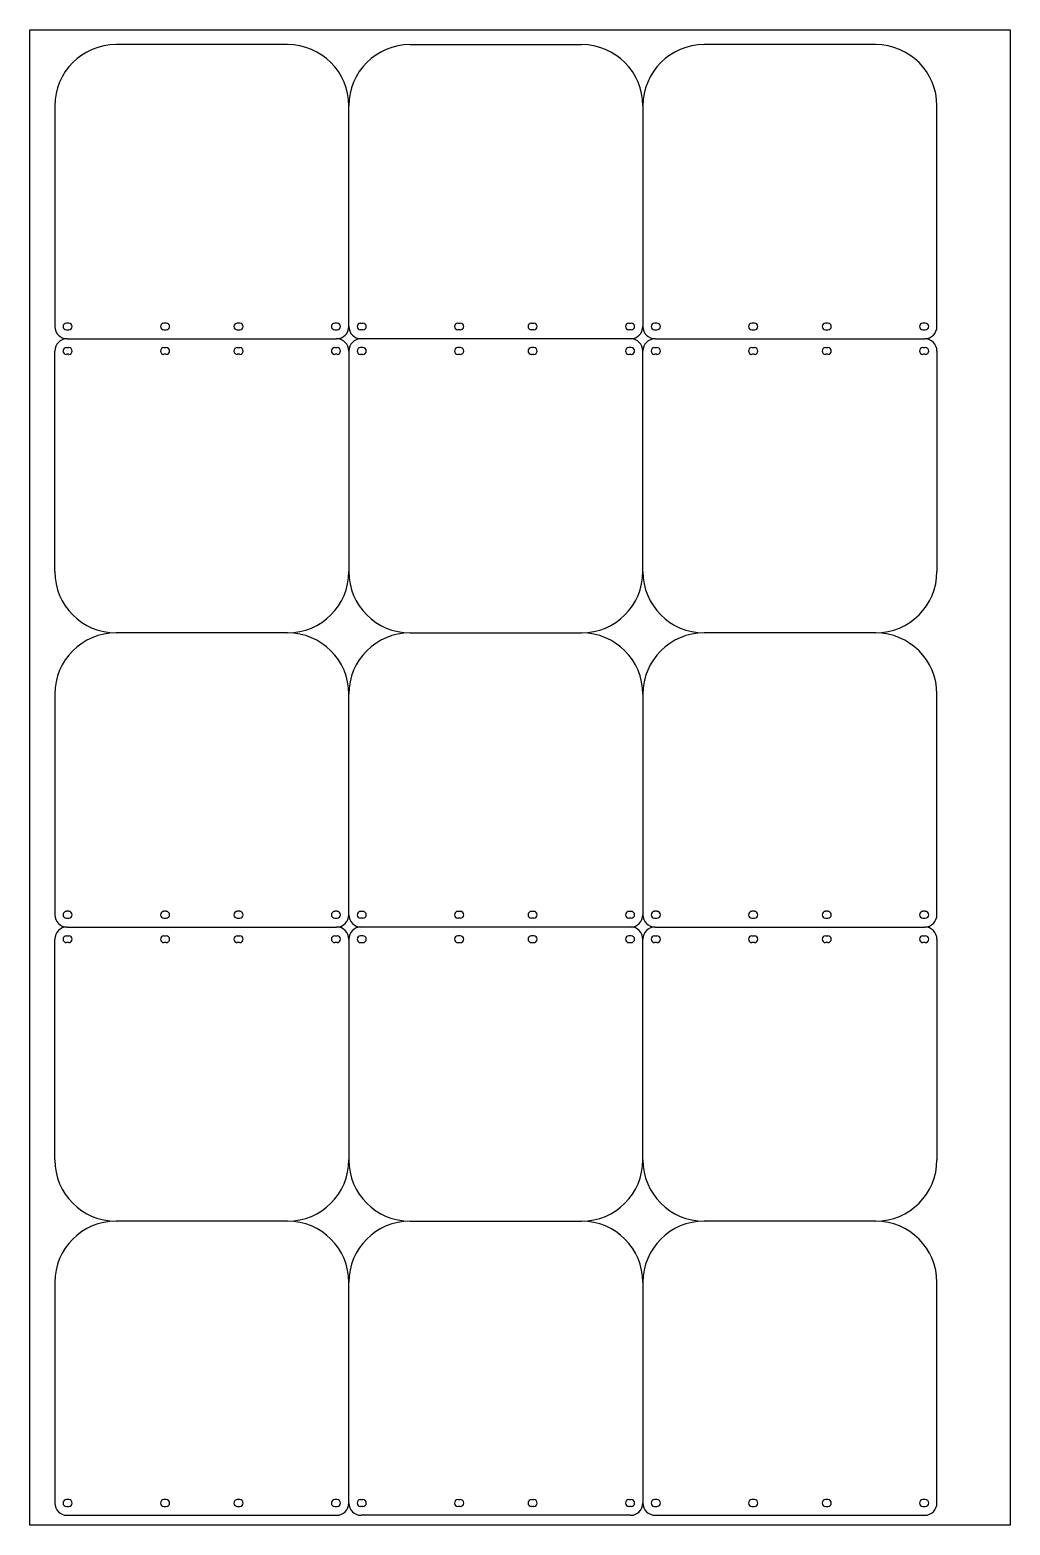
# Model space of a CAD drawing. Header units: millimetres. Extents: x 0 to 800, y 0 to 1220.
import ezdxf

# ---------------------------------------------------------------- set-up
doc = ezdxf.new("R2010")
doc.units = ezdxf.units.MM
doc.layers.add('PROFILE_1', color=1, linetype='Continuous')

msp = doc.modelspace()

# ---------------------------------------------------------------- linework, layer by layer
at = {"color": 7, "linetype": 'Continuous'}
msp.add_line((0, 0), (0, 1220), dxfattribs=at)
msp.add_lwpolyline([(0, 0), (0, 1220), (800, 1220), (800, 0)], close=True)
at = {"layer": 'PROFILE_1', "linetype": 'Continuous'}
for p, q in [((210.3, 1208), (70.3, 1208)), ((310.3, 1208), (450.3, 1208)), ((690.3, 1208), (550.3, 1208)), ((20.3, 1158), (20.3, 978)), ((260.3, 978), (260.3, 1158)), ((500.3, 1158), (500.3, 978)), ((740.3, 978), (740.3, 1158)), ((31.8, 980.8), (29.8, 980.8)), ((111.3, 980.8), (109.3, 980.8)), ((171.3, 980.8), (169.3, 980.8)), ((250.8, 980.8), (248.8, 980.8)), ((269.8, 980.8), (271.8, 980.8)), ((349.3, 980.8), (351.3, 980.8)), ((409.3, 980.8), (411.3, 980.8)), ((488.8, 980.8), (490.8, 980.8)), ((511.8, 980.8), (509.8, 980.8)), ((591.3, 980.8), (589.3, 980.8)), ((651.3, 980.8), (649.3, 980.8)), ((730.8, 980.8), (728.8, 980.8)), ((29.8, 975.3), (31.8, 975.3)), ((30.3, 968), (250.3, 968)), ((109.3, 975.3), (111.3, 975.3)), ((169.3, 975.3), (171.3, 975.3)), ((248.8, 975.3), (250.8, 975.3)), ((271.8, 975.3), (269.8, 975.3)), ((490.3, 968), (270.3, 968)), ((351.3, 975.3), (349.3, 975.3)), ((411.3, 975.3), (409.3, 975.3)), ((490.8, 975.3), (488.8, 975.3)), ((509.8, 975.3), (511.8, 975.3)), ((510.3, 968), (730.3, 968)), ((589.3, 975.3), (591.3, 975.3)), ((649.3, 975.3), (651.3, 975.3)), ((728.8, 975.3), (730.8, 975.3)), ((20.3, 778), (20.3, 958)), ((29.8, 960.8), (31.8, 960.8)), ((31.8, 955.3), (29.8, 955.3)), ((109.3, 960.8), (111.3, 960.8)), ((111.3, 955.3), (109.3, 955.3)), ((169.3, 960.8), (171.3, 960.8)), ((171.3, 955.3), (169.3, 955.3)), ((248.8, 960.8), (250.8, 960.8)), ((250.8, 955.3), (248.8, 955.3)), ((260.3, 958), (260.3, 778)), ((271.8, 960.8), (269.8, 960.8)), ((269.8, 955.3), (271.8, 955.3)), ((351.3, 960.8), (349.3, 960.8)), ((349.3, 955.3), (351.3, 955.3)), ((411.3, 960.8), (409.3, 960.8)), ((409.3, 955.3), (411.3, 955.3)), ((490.8, 960.8), (488.8, 960.8)), ((488.8, 955.3), (490.8, 955.3)), ((500.3, 778), (500.3, 958)), ((509.8, 960.8), (511.8, 960.8)), ((511.8, 955.3), (509.8, 955.3)), ((589.3, 960.8), (591.3, 960.8)), ((591.3, 955.3), (589.3, 955.3)), ((649.3, 960.8), (651.3, 960.8)), ((651.3, 955.3), (649.3, 955.3)), ((728.8, 960.8), (730.8, 960.8)), ((730.8, 955.3), (728.8, 955.3)), ((740.3, 958), (740.3, 778)), ((210.3, 728), (70.3, 728)), ((310.3, 728), (450.3, 728)), ((690.3, 728), (550.3, 728)), ((20.3, 678), (20.3, 498)), ((260.3, 498), (260.3, 678)), ((500.3, 678), (500.3, 498)), ((740.3, 498), (740.3, 678)), ((31.8, 500.8), (29.8, 500.8)), ((111.3, 500.8), (109.3, 500.8)), ((171.3, 500.8), (169.3, 500.8)), ((250.8, 500.8), (248.8, 500.8)), ((269.8, 500.8), (271.8, 500.8)), ((349.3, 500.8), (351.3, 500.8)), ((409.3, 500.8), (411.3, 500.8)), ((488.8, 500.8), (490.8, 500.8)), ((511.8, 500.8), (509.8, 500.8)), ((591.3, 500.8), (589.3, 500.8)), ((651.3, 500.8), (649.3, 500.8)), ((730.8, 500.8), (728.8, 500.8)), ((29.8, 495.3), (31.8, 495.3)), ((30.3, 488), (250.3, 488)), ((109.3, 495.3), (111.3, 495.3)), ((169.3, 495.3), (171.3, 495.3)), ((248.8, 495.3), (250.8, 495.3)), ((271.8, 495.3), (269.8, 495.3)), ((490.3, 488), (270.3, 488)), ((351.3, 495.3), (349.3, 495.3)), ((411.3, 495.3), (409.3, 495.3)), ((490.8, 495.3), (488.8, 495.3)), ((509.8, 495.3), (511.8, 495.3)), ((510.3, 488), (730.3, 488)), ((589.3, 495.3), (591.3, 495.3)), ((649.3, 495.3), (651.3, 495.3)), ((728.8, 495.3), (730.8, 495.3)), ((20.3, 298), (20.3, 478)), ((29.8, 480.8), (31.8, 480.8)), ((109.3, 480.8), (111.3, 480.8)), ((169.3, 480.8), (171.3, 480.8)), ((248.8, 480.8), (250.8, 480.8)), ((260.3, 478), (260.3, 298)), ((271.8, 480.8), (269.8, 480.8)), ((351.3, 480.8), (349.3, 480.8)), ((411.3, 480.8), (409.3, 480.8)), ((490.8, 480.8), (488.8, 480.8)), ((500.3, 298), (500.3, 478)), ((509.8, 480.8), (511.8, 480.8)), ((589.3, 480.8), (591.3, 480.8)), ((649.3, 480.8), (651.3, 480.8)), ((728.8, 480.8), (730.8, 480.8)), ((740.3, 478), (740.3, 298)), ((31.8, 475.3), (29.8, 475.3)), ((111.3, 475.3), (109.3, 475.3)), ((171.3, 475.3), (169.3, 475.3)), ((250.8, 475.3), (248.8, 475.3)), ((269.8, 475.3), (271.8, 475.3)), ((349.3, 475.3), (351.3, 475.3)), ((409.3, 475.3), (411.3, 475.3)), ((488.8, 475.3), (490.8, 475.3)), ((511.8, 475.3), (509.8, 475.3)), ((591.3, 475.3), (589.3, 475.3)), ((651.3, 475.3), (649.3, 475.3)), ((730.8, 475.3), (728.8, 475.3)), ((210.3, 248), (70.3, 248)), ((310.3, 248), (450.3, 248)), ((690.3, 248), (550.3, 248)), ((20.3, 198), (20.3, 18)), ((260.3, 18), (260.3, 198)), ((500.3, 198), (500.3, 18)), ((740.3, 18), (740.3, 198)), ((31.8, 20.8), (29.8, 20.8)), ((29.8, 15.3), (31.8, 15.3)), ((111.3, 20.8), (109.3, 20.8)), ((109.3, 15.3), (111.3, 15.3)), ((171.3, 20.8), (169.3, 20.8)), ((169.3, 15.3), (171.3, 15.3)), ((250.8, 20.8), (248.8, 20.8)), ((248.8, 15.3), (250.8, 15.3)), ((269.8, 20.8), (271.8, 20.8)), ((271.8, 15.3), (269.8, 15.3)), ((349.3, 20.8), (351.3, 20.8)), ((351.3, 15.3), (349.3, 15.3)), ((409.3, 20.8), (411.3, 20.8)), ((411.3, 15.3), (409.3, 15.3)), ((488.8, 20.8), (490.8, 20.8)), ((490.8, 15.3), (488.8, 15.3)), ((511.8, 20.8), (509.8, 20.8)), ((509.8, 15.3), (511.8, 15.3)), ((591.3, 20.8), (589.3, 20.8)), ((589.3, 15.3), (591.3, 15.3)), ((651.3, 20.8), (649.3, 20.8)), ((649.3, 15.3), (651.3, 15.3)), ((730.8, 20.8), (728.8, 20.8)), ((728.8, 15.3), (730.8, 15.3)), ((30.3, 8), (250.3, 8)), ((490.3, 8), (270.3, 8)), ((510.3, 8), (730.3, 8))]:
    msp.add_line(p, q, dxfattribs=at)
for centre, radius, start, end in [((70.3, 1158), 50, 90, 180), ((210.3, 1158), 50, 0, 90), ((310.3, 1158), 50, 90, 180), ((450.3, 1158), 50, 0, 90), ((550.3, 1158), 50, 90, 180), ((690.3, 1158), 50, 0, 90), ((30.3, 978), 10, 180, 270), ((29.8, 978), 2.75, 90, 270), ((31.8, 978), 2.75, 270, 90), ((109.3, 978), 2.75, 90, 270), ((111.3, 978), 2.75, 270, 90), ((169.3, 978), 2.75, 90, 270), ((171.3, 978), 2.75, 270, 90), ((248.8, 978), 2.75, 90, 270), ((250.3, 978), 10, 270, 0), ((250.8, 978), 2.75, 270, 90), ((270.3, 978), 10, 180, 270), ((269.8, 978), 2.75, 90, 270), ((271.8, 978), 2.75, 270, 90), ((349.3, 978), 2.75, 90, 270), ((351.3, 978), 2.75, 270, 90), ((409.3, 978), 2.75, 90, 270), ((411.3, 978), 2.75, 270, 90), ((488.8, 978), 2.75, 90, 270), ((490.3, 978), 10, 270, 0), ((490.8, 978), 2.75, 270, 90), ((510.3, 978), 10, 180, 270), ((509.8, 978), 2.75, 90, 270), ((511.8, 978), 2.75, 270, 90), ((589.3, 978), 2.75, 90, 270), ((591.3, 978), 2.75, 270, 90), ((649.3, 978), 2.75, 90, 270), ((651.3, 978), 2.75, 270, 90), ((728.8, 978), 2.75, 90, 270), ((730.3, 978), 10, 270, 0), ((730.8, 978), 2.75, 270, 90), ((30.3, 958), 10, 90, 180), ((250.3, 958), 10, 0, 90), ((270.3, 958), 10, 90, 180), ((490.3, 958), 10, 0, 90), ((510.3, 958), 10, 90, 180), ((730.3, 958), 10, 0, 90), ((29.8, 958), 2.75, 90, 270), ((31.8, 958), 2.75, 270, 90), ((109.3, 958), 2.75, 90, 270), ((111.3, 958), 2.75, 270, 90), ((169.3, 958), 2.75, 90, 270), ((171.3, 958), 2.75, 270, 90), ((248.8, 958), 2.75, 90, 270), ((250.8, 958), 2.75, 270, 90), ((269.8, 958), 2.75, 90, 270), ((271.8, 958), 2.75, 270, 90), ((349.3, 958), 2.75, 90, 270), ((351.3, 958), 2.75, 270, 90), ((409.3, 958), 2.75, 90, 270), ((411.3, 958), 2.75, 270, 90), ((488.8, 958), 2.75, 90, 270), ((490.8, 958), 2.75, 270, 90), ((509.8, 958), 2.75, 90, 270), ((511.8, 958), 2.75, 270, 90), ((589.3, 958), 2.75, 90, 270), ((591.3, 958), 2.75, 270, 90), ((649.3, 958), 2.75, 90, 270), ((651.3, 958), 2.75, 270, 90), ((728.8, 958), 2.75, 90, 270), ((730.8, 958), 2.75, 270, 90), ((70.3, 778), 50, 180, 270), ((210.3, 778), 50, 270, 0), ((310.3, 778), 50, 180, 270), ((450.3, 778), 50, 270, 0), ((550.3, 778), 50, 180, 270), ((690.3, 778), 50, 270, 0), ((70.3, 678), 50, 90, 180), ((210.3, 678), 50, 0, 90), ((310.3, 678), 50, 90, 180), ((450.3, 678), 50, 0, 90), ((550.3, 678), 50, 90, 180), ((690.3, 678), 50, 0, 90), ((29.8, 498), 2.75, 90, 270), ((31.8, 498), 2.75, 270, 90), ((109.3, 498), 2.75, 90, 270), ((111.3, 498), 2.75, 270, 90), ((169.3, 498), 2.75, 90, 270), ((171.3, 498), 2.75, 270, 90), ((248.8, 498), 2.75, 90, 270), ((250.8, 498), 2.75, 270, 90), ((269.8, 498), 2.75, 90, 270), ((271.8, 498), 2.75, 270, 90), ((349.3, 498), 2.75, 90, 270), ((351.3, 498), 2.75, 270, 90), ((409.3, 498), 2.75, 90, 270), ((411.3, 498), 2.75, 270, 90), ((488.8, 498), 2.75, 90, 270), ((490.8, 498), 2.75, 270, 90), ((509.8, 498), 2.75, 90, 270), ((511.8, 498), 2.75, 270, 90), ((589.3, 498), 2.75, 90, 270), ((591.3, 498), 2.75, 270, 90), ((649.3, 498), 2.75, 90, 270), ((651.3, 498), 2.75, 270, 90), ((728.8, 498), 2.75, 90, 270), ((730.8, 498), 2.75, 270, 90), ((30.3, 498), 10, 180, 270), ((30.3, 478), 10, 90, 180), ((250.3, 498), 10, 270, 0), ((250.3, 478), 10, 0, 90), ((270.3, 498), 10, 180, 270), ((270.3, 478), 10, 90, 180), ((490.3, 498), 10, 270, 0), ((490.3, 478), 10, 0, 90), ((510.3, 498), 10, 180, 270), ((510.3, 478), 10, 90, 180), ((730.3, 498), 10, 270, 0), ((730.3, 478), 10, 0, 90), ((29.8, 478), 2.75, 90, 270), ((31.8, 478), 2.75, 270, 90), ((109.3, 478), 2.75, 90, 270), ((111.3, 478), 2.75, 270, 90), ((169.3, 478), 2.75, 90, 270), ((171.3, 478), 2.75, 270, 90), ((248.8, 478), 2.75, 90, 270), ((250.8, 478), 2.75, 270, 90), ((269.8, 478), 2.75, 90, 270), ((271.8, 478), 2.75, 270, 90), ((349.3, 478), 2.75, 90, 270), ((351.3, 478), 2.75, 270, 90), ((409.3, 478), 2.75, 90, 270), ((411.3, 478), 2.75, 270, 90), ((488.8, 478), 2.75, 90, 270), ((490.8, 478), 2.75, 270, 90), ((509.8, 478), 2.75, 90, 270), ((511.8, 478), 2.75, 270, 90), ((589.3, 478), 2.75, 90, 270), ((591.3, 478), 2.75, 270, 90), ((649.3, 478), 2.75, 90, 270), ((651.3, 478), 2.75, 270, 90), ((728.8, 478), 2.75, 90, 270), ((730.8, 478), 2.75, 270, 90), ((70.3, 298), 50, 180, 270), ((210.3, 298), 50, 270, 0), ((310.3, 298), 50, 180, 270), ((450.3, 298), 50, 270, 0), ((550.3, 298), 50, 180, 270), ((690.3, 298), 50, 270, 0), ((70.3, 198), 50, 90, 180), ((210.3, 198), 50, 0, 90), ((310.3, 198), 50, 90, 180), ((450.3, 198), 50, 0, 90), ((550.3, 198), 50, 90, 180), ((690.3, 198), 50, 0, 90), ((30.3, 18), 10, 180, 270), ((29.8, 18), 2.75, 90, 270), ((31.8, 18), 2.75, 270, 90), ((109.3, 18), 2.75, 90, 270), ((111.3, 18), 2.75, 270, 90), ((169.3, 18), 2.75, 90, 270), ((171.3, 18), 2.75, 270, 90), ((248.8, 18), 2.75, 90, 270), ((250.3, 18), 10, 270, 0), ((250.8, 18), 2.75, 270, 90), ((270.3, 18), 10, 180, 270), ((269.8, 18), 2.75, 90, 270), ((271.8, 18), 2.75, 270, 90), ((349.3, 18), 2.75, 90, 270), ((351.3, 18), 2.75, 270, 90), ((409.3, 18), 2.75, 90, 270), ((411.3, 18), 2.75, 270, 90), ((488.8, 18), 2.75, 90, 270), ((490.3, 18), 10, 270, 0), ((490.8, 18), 2.75, 270, 90), ((510.3, 18), 10, 180, 270), ((509.8, 18), 2.75, 90, 270), ((511.8, 18), 2.75, 270, 90), ((589.3, 18), 2.75, 90, 270), ((591.3, 18), 2.75, 270, 90), ((649.3, 18), 2.75, 90, 270), ((651.3, 18), 2.75, 270, 90), ((728.8, 18), 2.75, 90, 270), ((730.3, 18), 10, 270, 0), ((730.8, 18), 2.75, 270, 90)]:
    msp.add_arc(centre, radius, start, end, dxfattribs=at)

doc.saveas('drawing.dxf')
